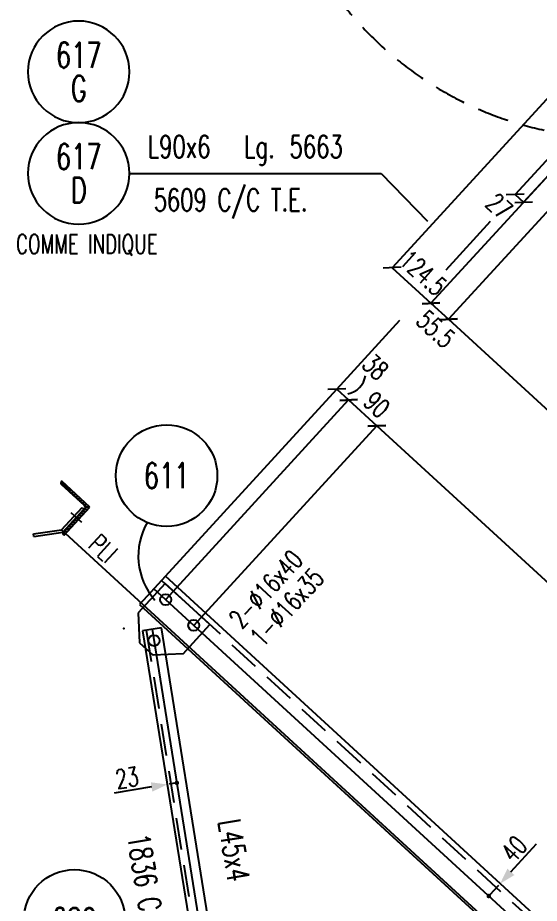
# Model space of a CAD drawing. Extents: x 59442 to 71607, y -56371 to -47761.
# Drawn here: x 61048 to 62281, y -51242 to -49150 of the extents above; entities that cross this region are included whole.
import ezdxf
from ezdxf.enums import TextEntityAlignment as Align

# ---------------------------------------------------------------- set-up
doc = ezdxf.new("R2010")
doc.units = 0
doc.header["$LTSCALE"] = 150
doc.header["$MEASUREMENT"] = 0
doc.linetypes.add('DASHED', pattern=[0.75, 0.5, -0.25])
doc.layers.get('0').update_dxf_attribs({"linetype": 'CONTINUOUS'})
doc.layers.get('DEFPOINTS').update_dxf_attribs({"linetype": 'CONTINUOUS'})
for name, color, linetype in [('ASSI', 3, 'CONTINUOUS'), ('BOLLINI_1', 7, 'CONTINUOUS'), ('BOLLINI_5', 7, 'CONTINUOUS'), ('FORI', 2, 'CONTINUOUS'), ('LINEA_ANG', 2, 'CONTINUOUS'), ('LINEE_PIASTRA', 2, 'CONTINUOUS'), ('LINEE_PIASTRE', 2, 'CONTINUOUS'), ('LS', 7, 'CONTINUOUS'), ('PIASTRE', 5, 'CONTINUOUS'), ('PIEGA_C_3901_50', 2, 'CONTINUOUS'), ('QT_MAL', 7, 'CONTINUOUS'), ('QT_MPR', 7, 'CONTINUOUS'), ('SEZIONI', 2, 'CONTINUOUS'), ('TESTI_A_P', 7, 'CONTINUOUS'), ('TRAT-Y', 7, 'DASHED')]:
    doc.layers.add(name, color=color, linetype=linetype)
doc.styles.add('QUOTE', font='ROMANS8.SHX', dxfattribs={"width": 0.7})
doc.styles.add('RQL', font='ROMANS8.SHX', dxfattribs={"width": 0.7})
doc.styles.add('RS', font='ROMANS8.shx', dxfattribs={"width": 0.7})
doc.styles.get("Standard").update_dxf_attribs({"font": 'ROMANS8.SHX', "width": 0.7})
doc.dimstyles.new('FRECCE1', dxfattribs={"dimtxt": 45, "dimasz": 5, "dimexe": 0, "dimexo": 0, "dimgap": 1, "dimtad": 1, "dimdec": 0, "dimzin": 0, "dimdsep": 46, "dimtxsty": 'RS', "dimblk1": 'QUOTP', "dimblk2": 'QUOTF', "dimsah": 1, "dimcen": 0, "dimclrd": 2, "dimclre": 2, "dimclrt": 7, "dimadec": 0, "dimazin": 0, "dimtfac": 1, "dimtdec": 0, "dimtix": 1, "dimtmove": 2, "dimatfit": 3, "dimldrblk": 'QUOTP', "dimfxl": 1, "dimtolj": 1, "dimtzin": 0, "dimarcsym": 0})
doc.dimstyles.new('TRATTO', dxfattribs={"dimscale": 0, "dimtxt": 45, "dimasz": 30, "dimexe": 0, "dimexo": 0, "dimgap": 5, "dimtad": 1, "dimrnd": 0.5, "dimdsep": 46, "dimtxsty": 'RS', "dimblk1": 'OBLIQUE', "dimblk2": 'OBLIQUE', "dimsah": 1, "dimcen": 0.09, "dimclrd": 2, "dimclre": 2, "dimclrt": 7, "dimadec": 0, "dimazin": 0, "dimtfac": 1, "dimtix": 1, "dimtmove": 2, "dimatfit": 3, "dimfxl": 1, "dimtolj": 1, "dimtzin": 0, "dimarcsym": 0})

# ---------------------------------------------------------------- blocks, each defined once
blk = doc.blocks.new('ASSE98')
blk.add_line((0, 0), (1, 0))
at = {"color": 7, "flags": 1}
for tag, p in [('LAV1', (3.07431, 6.82847)), ('LAV2', (3.07431, 6.49513)), ('LAV3', (3.07431, 6.1618)), ('LAV4', (3.07431, 5.82847)), ('LAV5', (3.07431, 5.49513)), ('LAV6', (3.07431, 5.1618)), ('LAV7', (3.07431, 4.82847)), ('LAV8', (3.07431, 4.49513)), ('LAV9', (3.07431, 4.1618)), ('LAV10', (3.07431, 3.82847))]:
    blk.add_attdef(tag, p, '', height=0.2, dxfattribs=at)
at = {"color": 7, "style": 'QUOTE', "width": 0.5, "flags": 1}
for tag, p in [('TI', (1.38308, 6.82731)), ('DI_S', (1.38308, 6.42178)), ('D_S', (1.38308, 6.02092)), ('E_S', (1.38308, 5.68065)), ('NFORI', (1.36454, 5.29792)), ('ALAR', (1.36349, 4.93246)), ('FAM', (1.3775, 4.54645)), ('ALA', (1.38308, 4.19257)), ('DISP2', (1.38308, 3.84971)), ('DISP1', (1.38308, 3.50686)), ('PINZAF', (1.38308, 3.164)), ('PINZAI', (1.38308, 2.82114)), ('TRP', (1.38308, 2.47829)), ('NP', (1.38308, 2.13543)), ('SV', (1.38308, 1.79257)), ('PESO', (1.38308, 1.44971)), ('QUA', (1.38308, 1.10686)), ('LUN', (1.38308, 0.764)), ('PROF', (1.38308, 0.42114)), ('POS', (1.38308, 0.07829))]:
    blk.add_attdef(tag, p, '', height=0.2, dxfattribs=at)
blk = doc.blocks.new('_OBLIQUE')
at = {"color": 0, "linetype": 'ByBlock'}
blk.add_line((-0.5, -0.5), (0.5, 0.5), dxfattribs=at)
blk = doc.blocks.new('*D45')
at = {"layer": 'DEFPOINTS', "color": 0, "transparency": 16777216}
for p in [(62363.2, -49271.5), (62463.2, -49346.5), (62025, -49824.4)]:
    blk.add_point(p, dxfattribs=at)
at = {"layer": 'QT_MPR', "color": 2, "lineweight": -2, "transparency": 16777216}
for p, q in [((62363.2, -49271.5), (61933.4, -49740.3)), ((62463.2, -49346.5), (62025, -49824.4)), ((61933.4, -49740.3), (62025, -49824.4))]:
    blk.add_line(p, q, dxfattribs=at)
at = {"layer": 'QT_MPR', "color": 2, "lineweight": -2, "transparency": 16777216, "xscale": 30, "yscale": 30, "zscale": 30}
for p, rotation in [((61933.4, -49740.3), 137.4813282526787), ((62025, -49824.4), 317.4813282526787)]:
    blk.add_blockref('_OBLIQUE', p, dxfattribs=dict(at, rotation=rotation))
at = {"layer": 'QT_MPR', "color": 7, "transparency": 16777216, "insert": (62006.4, -49752.6), "char_height": 45, "attachment_point": 5, "rotation": 317.4813, "style": 'RS'}
blk.add_mtext('\\A1;124.5', dxfattribs=at)
blk = doc.blocks.new('*D46')
at = {"layer": 'DEFPOINTS', "color": 0, "transparency": 16777216}
for p in [(62463.2, -49346.5), (62493.2, -49396.5), (62066.3, -49862.2)]:
    blk.add_point(p, dxfattribs=at)
at = {"layer": 'QT_MPR', "color": 2, "lineweight": -2, "transparency": 16777216}
for p, q in [((62463.2, -49346.5), (62025, -49824.4)), ((62493.2, -49396.5), (62066.3, -49862.2)), ((62025, -49824.4), (62066.3, -49862.2))]:
    blk.add_line(p, q, dxfattribs=at)
at = {"layer": 'QT_MPR', "color": 2, "lineweight": -2, "transparency": 16777216, "xscale": 30, "yscale": 30, "zscale": 30}
for p, rotation in [((62025, -49824.4), 137.4813282526787), ((62066.3, -49862.2), 317.4813282526787)]:
    blk.add_blockref('_OBLIQUE', p, dxfattribs=dict(at, rotation=rotation))
at = {"layer": 'QT_MPR', "color": 7, "transparency": 16777216, "insert": (62036.4, -49885.2), "char_height": 45, "attachment_point": 5, "rotation": 317.4813, "style": 'RS'}
blk.add_mtext('\\A1;55.5', dxfattribs=at)
blk = doc.blocks.new('*D47')
at = {"layer": 'DEFPOINTS', "color": 0, "transparency": 16777216}
for p in [(62493.2, -49396.5), (63857.9, -50619), (63416.5, -51100.3)]:
    blk.add_point(p, dxfattribs=at)
at = {"layer": 'QT_MPR', "color": 2, "lineweight": -2, "transparency": 16777216}
for p, q in [((62493.2, -49396.5), (62066.3, -49862.2)), ((62066.3, -49862.2), (63416.5, -51100.3)), ((63857.9, -50619), (63416.5, -51100.3))]:
    blk.add_line(p, q, dxfattribs=at)
at = {"layer": 'QT_MPR', "color": 2, "lineweight": -2, "transparency": 16777216, "xscale": 30, "yscale": 30, "zscale": 30}
for p, rotation in [((62066.3, -49862.2), 137.4813282526787), ((63416.5, -51100.3), 317.4813282526787)]:
    blk.add_blockref('_OBLIQUE', p, dxfattribs=dict(at, rotation=rotation))
at = {"layer": 'QT_MPR', "color": 7, "transparency": 16777216, "insert": (62760, -50461), "char_height": 45, "attachment_point": 5, "rotation": 317.4813, "style": 'RS'}
blk.add_mtext('\\A1;1832.5', dxfattribs=at)
blk = doc.blocks.new('*D52')
at = {"layer": 'DEFPOINTS', "color": 0, "transparency": 16777216}
for p in [(62435, -49337.4), (62463.2, -49346.5), (62244.1, -49585.5)]:
    blk.add_point(p, dxfattribs=at)
at = {"layer": 'QT_MPR', "color": 2, "lineweight": -2, "transparency": 16777216}
for p, q in [((62435, -49337.4), (62224.2, -49567.2)), ((62463.2, -49346.5), (62244.1, -49585.5)), ((62224.2, -49567.2), (62244.1, -49585.5))]:
    blk.add_line(p, q, dxfattribs=at)
at = {"layer": 'QT_MPR', "color": 2, "lineweight": -2, "transparency": 16777216, "xscale": 30, "yscale": 30, "zscale": 30}
for p, rotation in [((62224.2, -49567.2), 137.4813282526787), ((62244.1, -49585.5), 317.4813282526787)]:
    blk.add_blockref('_OBLIQUE', p, dxfattribs=dict(at, rotation=rotation))
at = {"layer": 'QT_MPR', "color": 7, "transparency": 16777216, "insert": (62186.3, -49594.9), "char_height": 45, "attachment_point": 5, "rotation": 317.4813, "style": 'RS'}
blk.add_mtext('\\A1;27', dxfattribs=at)
blk = doc.blocks.new('YYY')
blk.add_circle((0, 0), 8)
at = {"color": 3, "style": 'RQL', "width": 0.7}
for tag, p in [('POS3', (0, 0.65)), ('POS2', (0, -4.63))]:
    blk.add_attdef(tag, text='', height=4, dxfattribs=at).set_placement(p, align=Align.CENTER)
at = {"style": 'RQL', "width": 0.7, "flags": 1}
blk.add_attdef('TIPO', text='', height=3, dxfattribs=at).set_placement((0, 0), align=Align.MIDDLE_CENTER)
blk = doc.blocks.new('QUOTP')
at = {"layer": 'ASSI', "color": 2, "const_width": 1.07}
blk.add_lwpolyline([(-0.53, 0, 1), (0.53, 0, 1)], format="xyb", close=True, dxfattribs=at)
blk = doc.blocks.new('QUOTF')
at = {"layer": 'LS', "color": 2}
blk.add_line((7.5, 0), (25.5, 0), dxfattribs=at)
blk.add_solid([(7.5, 2.25), (0, 0), (7.5, -2.25)], dxfattribs=at)
blk = doc.blocks.new('*D134')
at = {"layer": 'DEFPOINTS', "color": 0, "transparency": 16777216}
for p in [(62188.7, -51195.5), (62188.7, -51195.5), (62161.6, -51225)]:
    blk.add_point(p, dxfattribs=at)
at = {"layer": 'QT_MAL', "color": 2, "lineweight": -2, "transparency": 16777216}
blk.add_line((62165, -51221.3), (62185.3, -51199.2), dxfattribs=at)
at = {"layer": 'QT_MAL', "color": 2, "lineweight": -2, "transparency": 16777216, "xscale": 5, "yscale": 5, "zscale": 5}
for name, p, rotation in [('QUOTF', (62188.7, -51195.5), 47.48132825268052), ('QUOTP', (62161.6, -51225), 227.4813282526805)]:
    blk.add_blockref(name, p, dxfattribs=dict(at, rotation=rotation))
at = {"layer": 'QT_MAL', "color": 7, "transparency": 16777216, "insert": (62221.4, -51113.9), "char_height": 45, "attachment_point": 5, "rotation": 47.4813, "style": 'RS'}
blk.add_mtext('\\A1;40', dxfattribs=at)
blk = doc.blocks.new('16')
blk.add_circle((0, 0), 1)
blk = doc.blocks.new('MRKR_98')
blk.add_point((0, 0))
at = {"color": 7, "style": 'QUOTE', "width": 0.5, "flags": 1}
for tag, p in [('TI', (3.73, 6.83)), ('DI_S', (3.73, 6.42)), ('NFORI', (3.72, 5.3)), ('D_S', (3.73, 6.02)), ('E_S', (3.73, 5.68)), ('AUX2', (3.71, 4.93)), ('AUX1', (3.73, 4.19)), ('FAM', (3.73, 4.55)), ('COMMESSA', (3.73, 3.85)), ('MD', (3.73, 3.51)), ('MP', (3.73, 3.16)), ('LARGHEZZA', (3.73, 2.82)), ('SPESSORE', (3.73, 2.48)), ('NP', (3.73, 2.14)), ('SV', (3.73, 1.79)), ('PESO', (3.73, 1.45)), ('QUA', (3.73, 1.11)), ('LUN', (3.73, 0.76)), ('PROF', (3.73, 0.42)), ('POS', (3.73, 0.08))]:
    blk.add_attdef(tag, p, '', height=0.2, dxfattribs=at)
at = {"color": 7, "flags": 1}
for tag, p in [('LAV1', (5.26, 6.88)), ('LAV2', (5.26, 6.55)), ('LAV3', (5.26, 6.21)), ('LAV4', (5.26, 5.88)), ('LAV5', (5.26, 5.55)), ('LAV6', (5.26, 5.21)), ('LAV7', (5.26, 4.88)), ('LAV8', (5.26, 4.55)), ('LAV9', (5.26, 4.21)), ('LAV10', (5.26, 3.88))]:
    blk.add_attdef(tag, p, '', height=0.2, dxfattribs=at)
blk = doc.blocks.new('*D144')
at = {"layer": 'DEFPOINTS', "color": 0, "transparency": 16777216}
for p in [(61896.7, -50113.7), (61397.8, -50524.6), (61464.1, -50585.4)]:
    blk.add_point(p, dxfattribs=at)
at = {"layer": 'QT_MPR', "color": 2, "lineweight": -2, "transparency": 16777216}
for p, q in [((61397.8, -50524.6), (61830.3, -50052.9)), ((61830.3, -50052.9), (61896.7, -50113.7)), ((61464.1, -50585.4), (61896.7, -50113.7))]:
    blk.add_line(p, q, dxfattribs=at)
at = {"layer": 'QT_MPR', "color": 2, "lineweight": -2, "transparency": 16777216, "xscale": 30, "yscale": 30, "zscale": 30}
for p, rotation in [((61830.3, -50052.9), 137.4813282526805), ((61896.7, -50113.7), 317.4813282526806)]:
    blk.add_blockref('_OBLIQUE', p, dxfattribs=dict(at, rotation=rotation))
at = {"layer": 'QT_MPR', "color": 7, "transparency": 16777216, "insert": (61897.2, -50063.8), "char_height": 45, "attachment_point": 5, "rotation": 317.4813, "style": 'RS'}
blk.add_mtext('\\A1;90', dxfattribs=at)
blk = doc.blocks.new('*D145')
at = {"layer": 'DEFPOINTS', "color": 0, "transparency": 16777216}
for p in [(61464.1, -50585.4), (63180.6, -51291), (62748.1, -51762.7)]:
    blk.add_point(p, dxfattribs=at)
at = {"layer": 'QT_MPR', "color": 2, "lineweight": -2, "transparency": 16777216}
for p, q in [((61464.1, -50585.4), (61896.7, -50113.7)), ((61896.7, -50113.7), (63180.6, -51291)), ((62748.1, -51762.7), (63180.6, -51291))]:
    blk.add_line(p, q, dxfattribs=at)
at = {"layer": 'QT_MPR', "color": 2, "lineweight": -2, "transparency": 16777216, "xscale": 30, "yscale": 30, "zscale": 30}
for p, rotation in [((61896.7, -50113.7), 137.4813282526805), ((63180.6, -51291), 317.4813282526806)]:
    blk.add_blockref('_OBLIQUE', p, dxfattribs=dict(at, rotation=rotation))
at = {"layer": 'QT_MPR', "color": 7, "transparency": 16777216, "insert": (62533.1, -50644.1), "char_height": 45, "attachment_point": 5, "rotation": 317.4813, "style": 'RS'}
blk.add_mtext('\\A1;1742', dxfattribs=at)
blk = doc.blocks.new('*D146')
at = {"layer": 'DEFPOINTS', "color": 0, "transparency": 16777216}
for p in [(61830.3, -50052.9), (61396.9, -50469.5), (61397.8, -50524.6)]:
    blk.add_point(p, dxfattribs=at)
at = {"layer": 'QT_MPR', "color": 2, "lineweight": -2, "transparency": 16777216}
for p, q in [((61396.9, -50469.5), (61802.4, -50027.2)), ((61802.4, -50027.2), (61830.3, -50052.9)), ((61397.8, -50524.6), (61830.3, -50052.9))]:
    blk.add_line(p, q, dxfattribs=at)
at = {"layer": 'QT_MPR', "color": 2, "lineweight": -2, "transparency": 16777216, "xscale": 30, "yscale": 30, "zscale": 30}
for p, rotation in [((61802.4, -50027.2), 137.4813282526805), ((61830.3, -50052.9), 317.4813282526806)]:
    blk.add_blockref('_OBLIQUE', p, dxfattribs=dict(at, rotation=rotation))
at = {"layer": 'QT_MPR', "color": 7, "transparency": 16777216, "insert": (61893.8, -49974.9), "char_height": 45, "attachment_point": 5, "rotation": 317.4813, "style": 'RS'}
blk.add_mtext('\\A1;38', dxfattribs=at)
blk = doc.blocks.new('*D149')
at = {"layer": 'DEFPOINTS', "color": 0, "transparency": 16777216}
for p in [(61401.4, -50961.4), (61401.4, -50961.4), (61424.1, -50957.8)]:
    blk.add_point(p, dxfattribs=at)
at = {"layer": 'QT_MAL', "color": 2, "lineweight": -2, "transparency": 16777216}
blk.add_line((61419.2, -50958.6), (61406.3, -50960.6), dxfattribs=at)
at = {"layer": 'QT_MAL', "color": 2, "lineweight": -2, "transparency": 16777216, "xscale": 5, "yscale": 5, "zscale": 5}
for name, p, rotation in [('QUOTF', (61401.4, -50961.4), 189.1093762653872), ('QUOTP', (61424.1, -50957.8), 9.10937626538721)]:
    blk.add_blockref(name, p, dxfattribs=dict(at, rotation=rotation))
at = {"layer": 'QT_MAL', "color": 7, "transparency": 16777216, "insert": (61306.3, -50945.4), "char_height": 45, "attachment_point": 5, "rotation": 9.1094, "style": 'RS'}
blk.add_mtext('\\A1;23', dxfattribs=at)
blk = doc.blocks.new('xxx')
blk.add_circle((0, 0), 8)
at = {"color": 3, "style": 'RQL', "width": 0.7}
blk.add_attdef('POS', text='', height=4, dxfattribs=at).set_placement((0, 0), align=Align.MIDDLE)
at = {"color": 3, "style": 'RQL', "width": 0.7, "flags": 1}
blk.add_attdef('POS1', (-0.39, -5.42), '', height=2, dxfattribs=at)
at = {"style": 'RQL', "width": 0.7, "flags": 1}
blk.add_attdef('TIPO', (-0.39, -8.66), '', height=2, dxfattribs=at)
blk = doc.blocks.new('bull')
at = {"style": 'RS', "width": 0.7, "flags": 1}
for tag, p in [('NN', (-12.25, 0)), ('DIAMETRO', (0, -4.86)), ('SERRAGGIO', (0, -9.71)), ('LUNGHEZZA', (0, -14.57)), ('NB', (0, -19.43)), ('TIPO', (0, -24.12)), ('EL', (-0.14, -29))]:
    blk.add_attdef(tag, p, '', height=3, dxfattribs=at)
at = {"style": 'RS', "width": 0.7}
blk.add_attdef('BULLONE', (0, 0), '', height=3, dxfattribs=at)

msp = doc.modelspace()

# ---------------------------------------------------------------- hatches: boundary and pattern name
at = {"layer": 'LS'}
h = msp.add_hatch(dxfattribs=at)
h.set_pattern_fill('_U', color=6, scale=5, angle=182.481328, style=0, pattern_type=0)
h.set_pattern_definition([(182.481328, (61981.609, -119486.791), (0.21646906, -4.9953119), [])])
edge = h.paths.add_edge_path()
edge.add_line((61218.378, -50305.788), (61152.043, -50244.964))
edge.add_line((61152.043, -50244.964), (61150.354, -50246.806))
edge.add_arc((61152.933, -50249.172), 3.5, 137.481328, 227.481328)
edge.add_line((61150.568, -50251.752), (61204.742, -50301.425))
edge.add_arc((61200.011, -50306.584), 7, 317.481328, 407.481328, ccw=False)
edge.add_line((61205.17, -50311.315), (61155.497, -50365.489))
edge.add_arc((61158.077, -50367.854), 3.5, 137.481328, 227.481328)
edge.add_line((61155.711, -50370.434), (61157.554, -50372.124))
edge.add_line((61157.554, -50372.124), (61218.378, -50305.788))

# ---------------------------------------------------------------- linework, layer by layer
at = {"layer": 'LINEA_ANG'}
for p, q in [((61396.9, -50469.48), (61336.075, -50535.815)), ((65570.854, -54296.708), (61396.9, -50469.48)), ((61336.075, -50535.815), (65510.03, -54363.043)), ((61387.594, -50591.184), (61343.162, -50598.308)), ((61686.818, -52457.347), (61387.594, -50591.184)), ((61343.162, -50598.308), (61642.386, -52464.471))]:
    msp.add_line(p, q, dxfattribs=at)
at = {"layer": 'LINEE_PIASTRA'}
for p, q in [((61332.622, -50555.714), (61335.684, -50626.358)), ((61438.758, -50653.034), (61368.114, -50656.095))]:
    msp.add_line(p, q, dxfattribs=at)
at = {"layer": 'LINEE_PIASTRE'}
for p, q in [((61396.15, -50486.431), (61332.622, -50555.714)), ((61502.287, -50583.75), (61396.15, -50486.431)), ((61438.758, -50653.034), (61502.287, -50583.75)), ((61335.684, -50626.358), (61368.114, -50656.095))]:
    msp.add_line(p, q, dxfattribs=at)
at = {"layer": 'LS', "color": 6}
for p, q in [((61312.073, -49517.525), (61907.507, -49517.525)), ((61907.507, -49517.525), (62016.761, -49630.734)), ((61199.292, -50342.558), (61174.167, -50319.519)), ((64273.437, -53222.39), (61151.351, -50359.653)), ((64283.949, -53170.975), (61369.867, -50498.962))]:
    msp.add_line(p, q, dxfattribs=at)
at = {"layer": 'LS', "color": 2}
for p, q in [((62060.837, -49745.394), (62165.977, -49630.728)), ((61802.398, -50027.246), (61951.537, -49864.596))]:
    msp.add_line(p, q, dxfattribs=at)
at = {"layer": 'LS', "color": 6}
msp.add_lwpolyline([(61218.378, -50305.788), (61152.043, -50244.964), (61150.354, -50246.806, 0.41421356), (61150.568, -50251.752), (61204.742, -50301.425, -0.41421356), (61205.17, -50311.315), (61155.497, -50365.489, 0.41421356), (61155.711, -50370.434), (61157.554, -50372.124)], format="xyb", close=True, dxfattribs=at)
for centre, radius, start, end in [((61820.045, -49988.23), 50.499, 279.611531, 351.142502), ((61491.58, -50421.211), 158.7, 149.850487, 221.187454)]:
    msp.add_arc(centre, radius, start, end, dxfattribs=at)
at = {"layer": 'PIEGA_C_3901_50'}
for p, q in [((61151.351, -50359.653), (61200.011, -50306.584)), ((61154.337, -50365.274), (61204.433, -50310.639)), ((61200.011, -50306.584), (61204.433, -50310.639)), ((61085.083, -50369.526), (61151.351, -50359.653))]:
    msp.add_line(p, q, dxfattribs=at)
at = {"layer": 'PIEGA_C_3901_50', "const_width": 1.667}
msp.add_lwpolyline([(61151.228, -50358.828, 1), (61151.474, -50360.477, 1)], format="xyb", close=True, dxfattribs=at)
at = {"layer": 'SEZIONI'}
for q in [(61154.337, -50365.274), (61085.083, -50369.526)]:
    msp.add_line((61085.967, -50375.46), q, dxfattribs=at)
at = {"layer": 'TRAT-Y'}
for p, q in [((61388.114, -50479.062), (65562.069, -54306.29)), ((61351.555, -50596.962), (61650.779, -52463.125))]:
    msp.add_line(p, q, dxfattribs=at)
msp.add_arc((62463.487, -48612.888), 820.334, 207.242224, 257.959845, dxfattribs=at)

# ---------------------------------------------------------------- block references
at = {"layer": 'ASSI'}
ref = msp.add_blockref('ASSE98', (62434.975, -49337.36), dxfattribs=dict(at, xscale=5663, rotation=317.4813282526786))
ref.add_attrib('PROF', 'L90x6', (61355.726, -49480.465), dxfattribs={"layer": '0', "color": 2, "height": 52.5, "style": 'QUOTE', "width": 0.7})
ref.add_attrib('LUN', '5663', (61690.696, -49480.465), dxfattribs={"layer": '0', "color": 2, "height": 52.5, "style": 'QUOTE', "width": 0.7})
ref.add_attrib('PESO', '5609 C/C T.E.', (61369.328, -49606.384), dxfattribs={"layer": '0', "color": 2, "height": 52.5, "style": 'QUOTE', "width": 0.7})
ref.add_attrib('SV', 'Lg.', (61583.324, -49480.465), dxfattribs={"layer": '0', "color": 2, "height": 52.5, "style": 'QUOTE', "width": 0.7})
at = {"layer": 'ASSI', "xscale": 5662.999999999999, "zscale": 5662.999999999999, "rotation": 137.4813282526805}
msp.add_blockref('ASSE98', (65570.854, -54296.708), dxfattribs=at)
at = {"layer": 'ASSI'}
ref = msp.add_blockref('ASSE98', (61365.872, -50594.667), dxfattribs=dict(at, xscale=1890, zscale=1890, rotation=279.1093762653872))
ref.add_attrib('PROF', 'L45x4', (61521.643, -51048.225), dxfattribs={"layer": '0', "color": 2, "height": 52.5, "rotation": 279.109376, "style": 'QUOTE', "width": 0.7})
ref.add_attrib('LUN', '1890', (61585.153, -51444.316), dxfattribs={"layer": '0', "color": 2, "height": 52.5, "rotation": 279.109376, "style": 'QUOTE', "width": 0.7})
ref.add_attrib('PESO', '1836 C/C T.', (61306.887, -51082.66), dxfattribs={"layer": '0', "color": 2, "height": 52.5, "rotation": 279.109376, "style": 'QUOTE', "width": 0.7})
ref.add_attrib('SV', 'Lg.', (61565.664, -51322.768), dxfattribs={"layer": '0', "color": 2, "height": 52.5, "rotation": 279.109376, "style": 'QUOTE', "width": 0.7})
at = {"layer": 'BOLLINI_1', "xscale": 14.99850000000172, "yscale": 14.99850000000172, "zscale": 14.99850000000172}
for p, values in [((61399.85, -50231.606), {'POS': '611'}), ((61182.038, -51282.645), {'POS': '629'})]:
    msp.add_blockref('xxx', p, dxfattribs=at).add_auto_attribs(values)
at = {"layer": 'BOLLINI_5'}
ref = msp.add_blockref('YYY', (61192.075, -49277.528), dxfattribs=dict(at, xscale=-14.99978124361964, yscale=14.99978124357598, zscale=14.99978124359379))
ref.add_attrib('POS3', '617', dxfattribs={"layer": '0', "color": 3, "height": 59.9991, "style": 'RQL', "width": 0.7}).set_placement((61192.075, -49267.824), align=Align.CENTER)
ref.add_attrib('POS2', 'G', dxfattribs={"layer": '0', "color": 3, "height": 59.999, "style": 'RQL', "width": 0.7}).set_placement((61192.075, -49346.983), align=Align.CENTER)
ref = msp.add_blockref('YYY', (61192.075, -49517.525), dxfattribs=dict(at, xscale=-14.99978124361964, yscale=14.99978124357598, zscale=14.99978124359379))
ref.add_attrib('POS3', '617', dxfattribs={"layer": '0', "color": 3, "height": 59.9991, "style": 'RQL', "width": 0.7}).set_placement((61192.075, -49507.82), align=Align.CENTER)
ref.add_attrib('POS2', 'D', dxfattribs={"layer": '0', "color": 3, "height": 59.999, "style": 'RQL', "width": 0.7}).set_placement((61192.075, -49586.98), align=Align.CENTER)
at = {"layer": 'FORI', "xscale": 13, "yscale": 13, "zscale": 13, "rotation": 352.8975514520595}
for p in [(61397.803, -50524.579), (61464.139, -50585.403)]:
    msp.add_blockref('16', p, dxfattribs=at)
at = {"layer": 'FORI', "xscale": 13, "yscale": 13, "zscale": 13}
msp.add_blockref('16', (61370.146, -50621.326), dxfattribs=at)
at = {"layer": 'LS', "color": 7, "xscale": 15, "yscale": 15, "zscale": 15, "rotation": 47.48132825268005}
for p, values in [((61577.034, -50596.135), {'BULLONE': '2-%%c16x40                '}), ((61626.652, -50638.945), {'BULLONE': '1-%%c16x35                '})]:
    msp.add_blockref('bull', p, dxfattribs=at).add_auto_attribs(values)
at = {"layer": 'PIASTRE', "xscale": 20, "yscale": 20, "zscale": 20, "rotation": 317.4813282530595}
msp.add_blockref('MRKR_98', (61298.831, -50592.567), dxfattribs=at)

# ---------------------------------------------------------------- texts
at = {"layer": 'LS', "color": 7, "style": 'RS', "width": 0.7}
msp.add_text('PLI', height=45, rotation=317.481328, dxfattribs=at).set_placement((61249.592, -50404.034), align=Align.MIDDLE)
at = {"layer": 'TESTI_A_P', "style": 'RS', "width": 0.7}
msp.add_text('COMME INDIQUE', height=45, dxfattribs=at).set_placement((61043.756, -49707.033))

# ---------------------------------------------------------------- dimensions: what is measured, and where the dimension line sits
at = {"layer": 'QT_MAL'}
for base, p1, p2, angle, text, picture, middle in [((61401.383, -50961.415), (61424.093, -50957.774), (61401.383, -50961.415), 9.109376, '23', '*D149', (61306.292, -50945.423)), ((62188.678, -51195.486), (62161.644, -51224.968), (62188.678, -51195.486), 47.481328, '40', '*D134', (62221.416, -51113.857))]:
    dim = msp.add_linear_dim(base=base, p1=p1, p2=p2, angle=angle, text=text, dimstyle='FRECCE1', dxfattribs=at)
    dim.commit()
    dim.dimension.update_dxf_attribs({"geometry": picture, "text_midpoint": middle, "dimtype": 160})
at = {"layer": 'QT_MPR'}
for base, p1, p2, text, picture, middle in [((62025.048, -49824.376), (62363.191, -49271.539), (62463.191, -49346.539), '124.5', '*D45', (62006.381, -49752.578)), ((62244.119, -49585.458), (62434.975, -49337.36), (62463.191, -49346.539), '27', '*D52', (62186.298, -49594.853)), ((62066.252, -49862.157), (62463.191, -49346.539), (62493.191, -49396.539), '55.5', '*D46', (62036.444, -49885.244)), ((63416.545, -51100.283), (62493.191, -49396.539), (63857.862, -50618.985), '1832.5', '*D47', (62759.984, -50460.951)), ((61830.335, -50052.862), (61396.9, -50469.48), (61397.803, -50524.579), '38', '*D146', (61893.829, -49974.858)), ((61896.67, -50113.687), (61397.803, -50524.579), (61464.139, -50585.403), '90', '*D144', (61897.199, -50063.809)), ((63180.628, -51290.988), (61464.139, -50585.403), (62748.097, -51762.704), '1742', '*D145', (62533.139, -50644.076))]:
    dim = msp.add_linear_dim(base=base, p1=p1, p2=p2, angle=317.481328, text=text, dimstyle='TRATTO', override={"dimscale": 1}, dxfattribs=at)
    dim.commit()
    dim.dimension.update_dxf_attribs({"geometry": picture, "text_midpoint": middle, "dimtype": 160})

doc.saveas('drawing.dxf')
